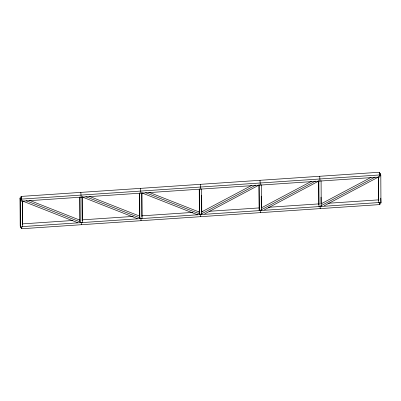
<?xml version="1.0" encoding="UTF-8"?>
<svg xmlns="http://www.w3.org/2000/svg" width="401" height="401" viewBox="0 0 401 401"><rect width="100%" height="100%" fill="white"/><g stroke="black" fill="none" stroke-linecap="round" stroke-linejoin="round"><path stroke-width="0.6" d="M20.687 200.289L21.579 199.498M201.457 212.004L251.658 185.402M200.54 214.36L255.703 185.127M204.65 213.908L259.262 184.966M261.181 207.979L311.382 181.372M260.264 210.335L315.432 181.097M264.369 209.883L318.985 180.936M320.905 203.949L371.1 177.347M319.988 206.304L375.151 177.067M324.093 205.853L378.704 176.911M21.118 196.42L379.446 172.25L379.727 174.941L379.742 177.036L21.408 201.202L21.118 196.42L21.128 198.51M22.06 227.202L20.381 227.317L20.195 225.547L20.05 197.999L21.729 197.888M379.501 173.758L380.619 173.683L380.805 175.453L380.95 203.001L379.271 203.112M21.398 199.107L379.727 174.941M20.381 227.317L20.235 199.768L21.353 199.693M379.687 175.528L380.805 175.453M22.506 223.883L72.892 220.485M82.225 219.853L133.237 216.415M141.949 215.828L192.961 212.385M198.56 212.009L199.803 211.923M201.668 211.798L202.916 211.713M209.137 211.297L259.522 207.898M268.234 207.307L319.246 203.868M327.958 203.282L378.97 199.838M21.554 228.75L379.882 204.58L379.872 202.49L21.544 226.655L21.554 228.75L21.383 227.136M148.841 192.244L199.402 212.109M145.538 192.64L200.751 214.334M141.874 192.921L197.673 214.841M89.117 196.269L139.683 216.134M85.814 196.67L141.032 218.36M82.15 196.946L137.368 218.64M29.393 200.299L79.959 220.164M26.095 200.695L81.308 222.39M22.431 200.976L77.644 222.67M379.461 175.357L380.359 176.034M380.95 203.001L380.75 198.099M379.717 202.966L379.882 204.58M319.727 176.28L320.018 181.062M260.003 180.31L260.294 185.092M259.201 210.615L258.951 185.021M200.279 184.335L200.575 189.117M140.561 188.365L140.856 193.147M80.837 192.39L81.127 197.172M20.05 197.999L20.235 199.768M380.619 173.683L380.629 174.936M379.446 172.25L379.451 173.297M378.574 176.856L378.709 202.525M378.399 176.966L378.524 200.756M321.091 180.731L321.226 206.4M321 197.117L321.036 204.004M320.153 206.515L320.163 208.61M318.85 180.881L318.985 206.55M318.675 180.991L318.8 204.781M261.367 184.761L261.502 210.43M261.252 196.139L261.312 208.034M260.429 210.545L260.439 212.635M259.126 184.911L259.262 210.58M201.648 188.786L201.783 214.455M201.502 195.157L201.593 212.059M200.706 214.57L200.721 216.665M199.407 188.941L199.543 214.605M199.232 189.046L199.357 213.462M141.929 192.816L142.059 218.485M141.754 193.553L141.874 216.715M140.987 218.6L140.997 220.69M139.688 192.966L139.824 218.635M139.513 193.076L139.638 217.492M82.2 196.846L82.335 222.51M82.025 196.951L82.15 220.745M81.263 222.625L81.273 224.72M79.964 196.996L80.095 222.665M79.789 197.102L79.909 220.896M22.481 200.871L22.616 226.54M22.306 200.981L22.431 224.771"/></g></svg>
